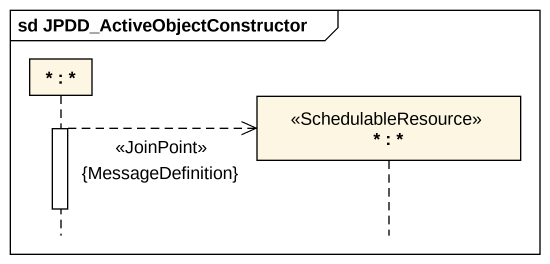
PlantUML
@startuml
mainframe sd JPDD_ActiveObjectConstructor
hide footbox
participant "* : *" as object1
participant "* : *" as object2 <<SchedulableResource>>

activate object1
object1 -->> object2 ** : <<JoinPoint>>\n{MessageDefinition}
deactivate object1
@enduml
